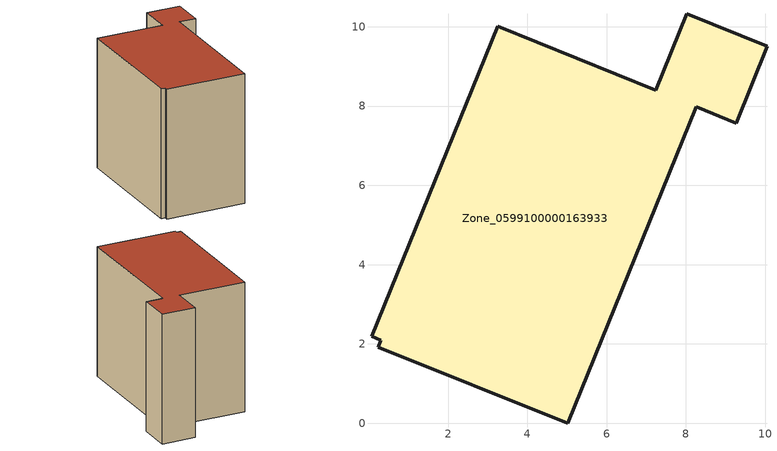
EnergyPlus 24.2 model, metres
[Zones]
Zone_0599100000163933
 floor ground (C_G): 8.02,10.33 10.05,9.51 9.27,7.57 8.26,7.98 5.02,0 0.25,1.92 0.3,2.1 0.07,2.19 3.25,10.01 7.24,8.4 z0
 wall outside (C_F): 5.02,0 8.26,7.98 9.27,7.57 10.05,9.51 8.02,10.33 7.24,8.4 3.25,10.01 0.07,2.19 0.3,2.1 0.25,1.92 5.02,0 z0:8.31
 roof outside (C_R): 0.3,2.1 0.25,1.92 5.02,0 8.26,7.98 9.27,7.57 10.05,9.51 8.02,10.33 7.24,8.4 3.25,10.01 0.07,2.19 z8.31
[BUILDING]
Pand.0599100000163933: North Axis=0; Terrain=City; Loads Convergence Tolerance Value=0.04; Temperature Convergence Tolerance Value=0.4; Solar Distribution=FullExterior; Maximum Number of Warmup Days=25; Minimum Number of Warmup Days=1
[Site:Location]
Rotterdam.The.Hague.AP_ZH_NLD Design_Conditions: Latitude=51.96; Longitude=4.45; Time Zone=1; Elevation=-4.5
[SITE:GROUNDTEMPERATURE:BUILDINGSURFACE]
18, 18, 18, 18, 18, 18, 18, 18, 18, 18, 18, 18
[MATERIAL] Thermal Absorptance=0.9; Solar Absorptance=0.7; Visible Absorptance=0.7
Name | Roughness | Thickness | Conductivity | Density | Specific Heat
G.TI.1975-1991 | MediumSmooth | 0.15 | 0.288461 | 540 | 1210
F.TI.1975-1991 | Rough | 0.3 | 0.230769 | 1920 | 840
R.TI.1975-1991 | MediumRough | 0.2 | 0.153846 | 1500 | 1000
[CONSTRUCTION]
C_G: G.TI.1975-1991
C_F: F.TI.1975-1991
C_R: R.TI.1975-1991
[ZONE]
Zone_0599100000163933: Type=1; Multiplier=1; Ceiling Height=Autocalculate; Volume=Autocalculate; Floor Area=autocalculate; Part of Total Floor Area=Yes
[ZONEINFILTRATION:DESIGNFLOWRATE]
Infil_Zone_0599100000163933: Zone or ZoneList or Space or SpaceList=Zone_0599100000163933; Schedule=AlwaysOn; Design Flow Rate Calculation Method=Flow/Area; Flow Rate per Floor Area=0.003; Constant Term Coefficient=1; Temperature Term Coefficient=0; Velocity Term Coefficient=0; Velocity Squared Term Coefficient=0
[HVACTEMPLATE:ZONE:IDEALLOADSAIRSYSTEM]
Zone_0599100000163933: Maximum Heating Supply Air Temperature=50; Minimum Cooling Supply Air Temperature=13; Maximum Heating Supply Air Humidity Ratio=0.0156; Minimum Cooling Supply Air Humidity Ratio=0.0077; Heating Limit=NoLimit; Cooling Limit=NoLimit; Dehumidification Control Type=ConstantSensibleHeatRatio; Cooling Sensible Heat Ratio=0.7; Dehumidification Setpoint=60; Humidification Control Type=None; Humidification Setpoint=30; Outdoor Air Method=None; Outdoor Air Flow Rate per Person=0.00944; Outdoor Air Flow Rate per Zone Floor Area=0; Outdoor Air Flow Rate per Zone=0; Demand Controlled Ventilation Type=None; Outdoor Air Economizer Type=NoEconomizer; Heat Recovery Type=None; Sensible Heat Recovery Effectiveness=0.7; Latent Heat Recovery Effectiveness=0.65
[ZONECONTROL:THERMOSTAT]
ThermostatControl_Zone_0599100000163933: Zone or ZoneList=Zone_0599100000163933; Control Type Schedule=DualSetpointControlType; Control 1=Thermostat_Zone_0599100000163933; Temperature Difference Between Cutout And Setpoint=0
[THERMOSTATSETPOINT:DUALSETPOINT]
Thermostat_Zone_0599100000163933: Heating Setpoint Temperature Schedule=HeatingSetpoint_Zone_0599100000163933; Cooling Setpoint Temperature Schedule=CoolingSetpoint_Zone_0599100000163933
[SCHEDULE:COMPACT]
HeatingSetpoint_Zone_0599100000163933: Through: 12/31, For: AllDays, Until: 24:00, 21
CoolingSetpoint_Zone_0599100000163933: Through: 12/31, For: AllDays, Until: 24:00, 24
DualSetpointControlType: Through: 12/31, For: AllDays, Until: 24:00, 4
AlwaysOn: Through: 12/31, For: AllDays, Until: 24:00, 1
